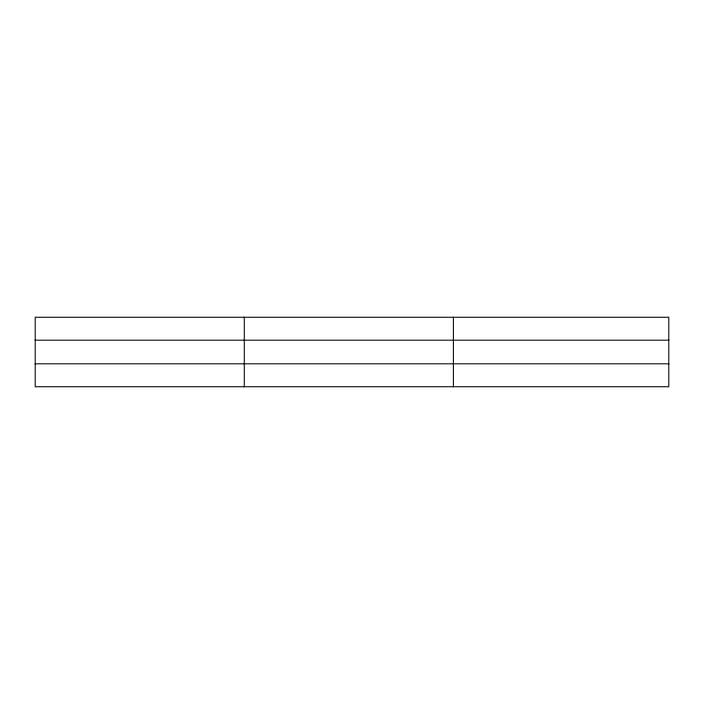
<?xml version="1.0" encoding="UTF-8"?>
<svg xmlns="http://www.w3.org/2000/svg" width="704" height="704" viewBox="0 0 704 704"><rect width="100%" height="100%" fill="white"/><g stroke="black" fill="none" stroke-linecap="round" stroke-linejoin="round"><path stroke-width="1.06" d="M244.288 386.742L244.288 317.258M453.376 386.742L453.376 317.258M668.8 363.81L668.8 386.742L35.2 386.742L35.2 317.258L668.8 317.258L668.8 363.81L35.2 363.81M35.2 340.19L668.8 340.19"/></g></svg>
